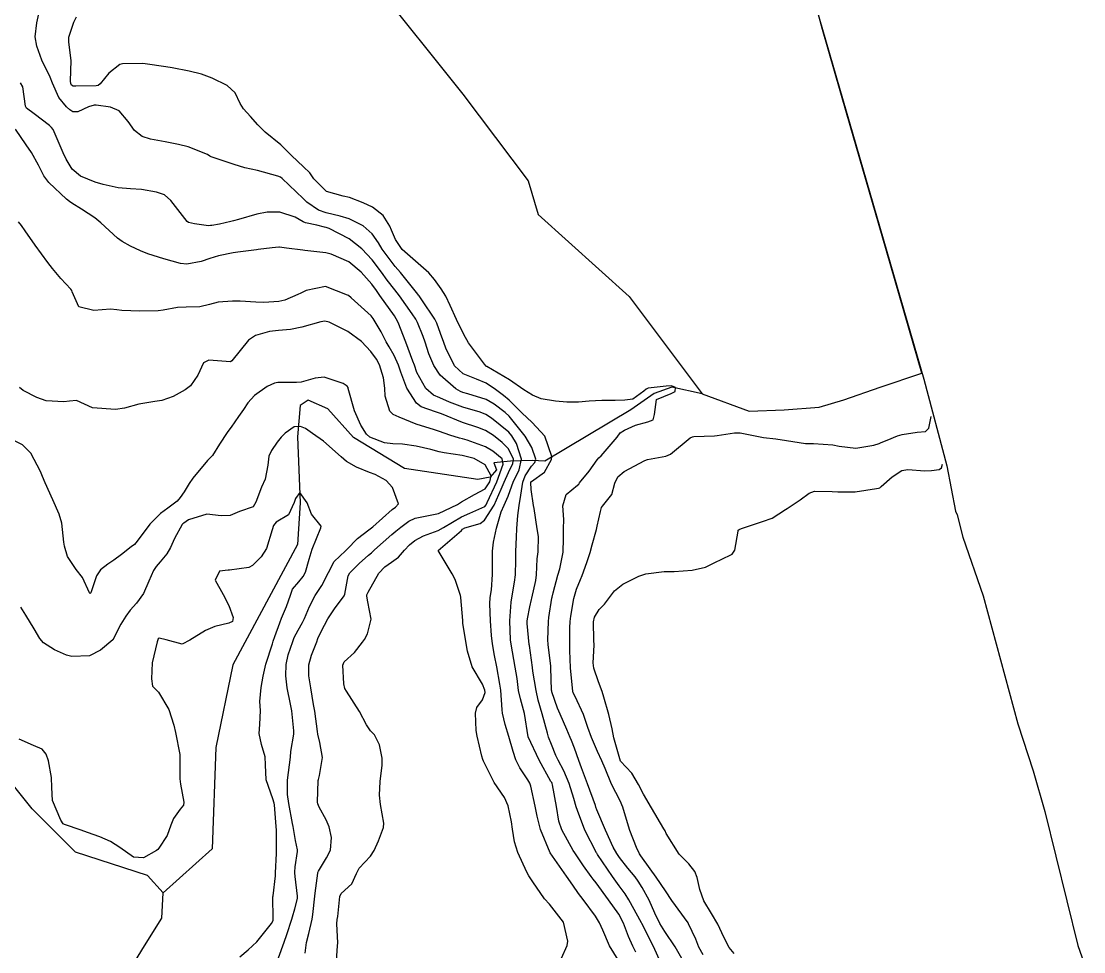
# Model space of a CAD drawing. Header units: metres. Extents: x 298520 to 308411, y 7433745 to 7450750.
# Drawn here: x 298948.1 to 299039.9, y 7450407.1 to 7450487.6 of the extents above; entities that cross this region are included whole.
import ezdxf

# ---------------------------------------------------------------- set-up
doc = ezdxf.new("R2010")
doc.units = ezdxf.units.M
doc.header["$LTSCALE"] = 10
for name, color, linetype in [('Area', 45, 'Continuous'), ('Curvas de Nivel 1m', 11, 'Continuous'), ('Curvas de Nivel 5m', 15, 'Continuous'), ('Hidrografia', 140, 'Continuous')]:
    doc.layers.add(name, color=color, linetype=linetype)

msp = doc.modelspace()

# ---------------------------------------------------------------- linework, layer by layer
at = {"layer": 'Area'}
msp.add_polyline3d([(299016.789, 7450488.854, 728.418), (299026.112, 7450456.645, 739.478), (299028.106, 7450449.14, 730.368), (299028.865, 7450445.237, 731.538), (299028.99, 7450444.919, 730.818), (299029.503, 7450442.991, 730.698), (299031.24, 7450437.912, 730.718), (299034.238, 7450426.858, 730.488), (299035.559, 7450422.769, 730.508), (299036.567, 7450419.268, 730.748), (299039.445, 7450407.695, 730.788), (299039.943, 7450406.211, 731.148)], dxfattribs=at)
at = {"layer": 'Curvas de Nivel 1m', "flags": 128}
for points, elevation in [([(299003.622, 7450405.673), (299002.774, 7450407.59), (299001.753, 7450409.569), (299001.743, 7450409.59), (299001.722, 7450409.632), (299000.646, 7450411.617), (299000.316, 7450412.15), (298999.795, 7450412.853), (298999.228, 7450413.636), (298997.929, 7450415.542), (298997.859, 7450415.65), (298997.824, 7450415.705), (298996.827, 7450417.66), (298996.197, 7450419.339), (298996.095, 7450419.668), (298995.884, 7450420.381), (298995.479, 7450421.676), (298995.015, 7450422.785), (298994.539, 7450423.691), (298994.338, 7450424.105), (298993.936, 7450425.053), (298993.703, 7450425.702), (298993.605, 7450426.046), (298993.15, 7450427.708), (298992.811, 7450428.885), (298992.622, 7450429.714), (298992.34, 7450431.395), (298992.298, 7450431.717), (298992.042, 7450433.63), (298992.028, 7450433.705), (298991.849, 7450435.512), (298991.838, 7450435.722), (298991.862, 7450435.926), (298992.081, 7450436.947), (298992.226, 7450437.584), (298992.256, 7450437.718), (298992.585, 7450439.238), (298992.642, 7450439.715), (298992.723, 7450441.118), (298992.803, 7450441.713), (298992.816, 7450443.05), (298992.715, 7450443.714), (298992.444, 7450445.453), (298992.405, 7450445.718), (298992.204, 7450447.094), (298992.166, 7450447.72), (298992.176, 7450447.758), (298992.214, 7450447.8), (298993.334, 7450448.597), (298993.96, 7450449.703), (298993.985, 7450449.953), (298993.376, 7450451.709), (298992.271, 7450452.895), (298991.396, 7450453.729), (298990.294, 7450454.814), (298989.79, 7450455.24), (298989.124, 7450455.758), (298988.311, 7450456.29), (298987.455, 7450456.639), (298986.323, 7450457.101), (298985.573, 7450457.798), (298984.827, 7450459.327), (298984.657, 7450459.807), (298984.361, 7450460.603), (298984.036, 7450461.481), (298983.867, 7450461.818), (298982.741, 7450463.491), (298982.515, 7450463.838), (298982.47, 7450463.905), (298982.404, 7450463.993), (298980.893, 7450465.855), (298980.431, 7450466.387), (298979.312, 7450467.877), (298978.994, 7450468.418), (298978.466, 7450469.214), (298977.679, 7450469.898), (298976.479, 7450470.499), (298975.68, 7450470.719), (298974.484, 7450471.007), (298973.809, 7450471.263), (298972.809, 7450471.955), (298972.497, 7450472.246), (298970.669, 7450473.979), (298970.524, 7450474.091), (298970.315, 7450474.192), (298968.53, 7450474.691), (298967.435, 7450474.919), (298966.534, 7450475.187), (298964.801, 7450475.787), (298964.541, 7450475.862), (298964.42, 7450475.93), (298964.217, 7450476.055), (298962.552, 7450476.717), (298961.708, 7450476.936), (298960.559, 7450477.169), (298959.291, 7450477.384), (298958.565, 7450477.609), (298957.902, 7450478.13), (298957.36, 7450478.917), (298956.59, 7450479.851), (298955.84, 7450480.158), (298954.595, 7450480.341), (298954.432, 7450480.334), (298953.951, 7450480.176), (298953.022, 7450479.752), (298952.589, 7450479.759), (298952.324, 7450479.928), (298952.046, 7450480.198), (298951.38, 7450480.987), (298950.825, 7450482.217), (298950.621, 7450482.76), (298949.902, 7450484.227), (298949.463, 7450485.424), (298949.326, 7450486.233), (298949.464, 7450487.449), (298949.644, 7450488.23)], 727), ([(299005.714, 7450405.702), (299004.64, 7450407.571), (299003.746, 7450408.88), (299003.304, 7450409.584), (299002.875, 7450410.48), (299002.384, 7450411.594), (299001.794, 7450412.704), (299001.448, 7450413.254), (299001.18, 7450413.609), (299000.555, 7450414.363), (298999.82, 7450415.3), (298999.596, 7450415.632), (298999.291, 7450416.175), (298998.603, 7450417.642), (298997.871, 7450419.423), (298997.791, 7450419.651), (298997.75, 7450419.776), (298997.07, 7450421.658), (298996.542, 7450423.038), (298996.312, 7450423.666), (298995.934, 7450424.728), (298995.681, 7450425.415), (298995.576, 7450425.676), (298995.27, 7450426.364), (298994.686, 7450427.689), (298994.482, 7450428.197), (298993.992, 7450429.603), (298993.967, 7450429.7), (298993.961, 7450429.733), (298993.904, 7450431.701), (298993.894, 7450431.831), (298993.655, 7450433.704), (298993.631, 7450434.12), (298993.693, 7450435.704), (298993.733, 7450436.039), (298993.989, 7450437.701), (298994.009, 7450437.785), (298994.097, 7450438.155), (298994.498, 7450439.694), (298994.657, 7450440.231), (298994.969, 7450441.687), (298994.976, 7450442.862), (298994.976, 7450443.688), (298995.005, 7450444.521), (298994.934, 7450445.689), (298995.208, 7450446.674), (298996.21, 7450447.485), (298996.307, 7450447.574), (298996.383, 7450447.668), (298997.201, 7450448.683), (298997.886, 7450449.653), (298998.044, 7450449.843), (298998.237, 7450450.018), (298999.625, 7450451.629), (298999.889, 7450451.995), (299000.262, 7450452.225), (299001.218, 7450452.661), (299002.273, 7450452.95), (299002.733, 7450453.139), (299002.862, 7450453.594), (299003.015, 7450454.874), (299004.301, 7450455.407), (299004.625, 7450455.575), (299004.662, 7450455.93), (299004.308, 7450456.073), (299003.856, 7450456.038), (299002.307, 7450455.85), (299002.124, 7450455.783), (299001.924, 7450455.604), (299000.991, 7450454.918), (299000.295, 7450454.822), (298999.463, 7450454.801), (298998.294, 7450454.784), (298997.207, 7450454.748), (298996.293, 7450454.664), (298995.269, 7450454.662), (298994.293, 7450454.751), (298993.057, 7450454.951), (298992.298, 7450455.247), (298991.564, 7450455.727), (298990.315, 7450456.572), (298988.372, 7450457.73), (298988.333, 7450457.748), (298988.306, 7450457.77), (298988.156, 7450457.951), (298986.788, 7450459.786), (298986.36, 7450460.494), (298985.726, 7450461.796), (298985.181, 7450463.012), (298984.812, 7450463.806), (298984.409, 7450464.444), (298983.847, 7450465.249), (298983.349, 7450465.826), (298982.435, 7450466.635), (298981.045, 7450467.854), (298980.461, 7450468.707), (298980.129, 7450469.524), (298979.984, 7450469.867), (298979.397, 7450470.792), (298978.489, 7450471.503), (298977.674, 7450471.898), (298976.5, 7450472.351), (298975.958, 7450472.458), (298974.507, 7450472.867), (298973.405, 7450473.947), (298973.057, 7450474.481), (298972.533, 7450474.989), (298971.473, 7450475.971), (298970.552, 7450476.891), (298969.207, 7450477.994), (298968.579, 7450478.614), (298967.939, 7450479.363), (298967.332, 7450480.019), (298967.047, 7450480.473), (298966.607, 7450481.396), (298965.921, 7450482.037), (298964.622, 7450482.657), (298963.691, 7450482.995), (298962.631, 7450483.277), (298961.184, 7450483.542), (298960.636, 7450483.633), (298958.849, 7450483.909), (298958.64, 7450483.923), (298956.88, 7450483.905), (298956.638, 7450483.83), (298955.699, 7450483.087), (298954.96, 7450482.167), (298954.763, 7450482.017), (298954.611, 7450481.993), (298952.833, 7450481.966), (298952.611, 7450481.979), (298952.484, 7450482.065), (298952.422, 7450482.193), (298952.395, 7450482.415), (298952.449, 7450484.193), (298952.248, 7450485.785), (298952.227, 7450486.197), (298952.676, 7450487.498), (298952.902, 7450487.967)], 728), ([(299001.236, 7450407.115), (299000.966, 7450407.612), (299000.591, 7450408.466), (299000.166, 7450409.624), (298999.764, 7450410.381), (298998.878, 7450411.639), (298997.797, 7450413.106), (298997.562, 7450413.415), (298997.384, 7450413.656), (298996.725, 7450414.579), (298995.952, 7450415.678), (298995.826, 7450415.884), (298994.839, 7450417.685), (298994.59, 7450418.419), (298994.371, 7450419.693), (298994.024, 7450421.575), (298993.993, 7450421.699), (298993.965, 7450421.76), (298993.905, 7450421.867), (298992.877, 7450423.71), (298991.943, 7450425.72), (298991.622, 7450427.725), (298991.257, 7450429.002), (298991.11, 7450429.733), (298990.971, 7450430.773), (298990.819, 7450431.738), (298990.704, 7450432.415), (298990.455, 7450433.744), (298990.407, 7450434.105), (298990.344, 7450435.737), (298990.459, 7450437.365), (298990.516, 7450437.736), (298990.759, 7450439.081), (298990.846, 7450439.733), (298990.867, 7450440.998), (298990.869, 7450441.733), (298990.911, 7450442.973), (298990.962, 7450443.732), (298991.039, 7450444.866), (298991.151, 7450445.73), (298991.308, 7450446.617), (298991.469, 7450447.727), (298991.662, 7450448.282), (298992.227, 7450449.122), (298992.507, 7450449.441), (298992.583, 7450449.716), (298992.243, 7450450.735), (298991.677, 7450451.726), (298990.278, 7450453.431), (298989.939, 7450453.745), (298989.001, 7450454.471), (298988.294, 7450454.883), (298986.711, 7450455.374), (298986.3, 7450455.487), (298986.079, 7450455.572), (298985.674, 7450455.796), (298984.321, 7450456.999), (298983.778, 7450457.818), (298983.358, 7450458.84), (298983.033, 7450459.83), (298982.852, 7450460.327), (298982.37, 7450461.53), (298982.215, 7450461.842), (298981.923, 7450462.301), (298980.819, 7450463.856), (298980.408, 7450464.378), (298979.753, 7450465.207), (298979.269, 7450465.877), (298978.439, 7450466.948), (298977.55, 7450467.899), (298976.461, 7450468.764), (298974.727, 7450469.671), (298974.471, 7450469.752), (298974.325, 7450469.786), (298973.668, 7450469.942), (298972.685, 7450470.167), (298972.476, 7450470.256), (298971.788, 7450470.659), (298970.484, 7450471.067), (298969.384, 7450471.091), (298968.482, 7450470.908), (298966.912, 7450470.458), (298966.476, 7450470.336), (298966.234, 7450470.273), (298965.258, 7450470.042), (298964.586, 7450469.934), (298964.472, 7450469.913), (298964.319, 7450469.9), (298963.09, 7450470.071), (298962.583, 7450470.187), (298962.475, 7450470.269), (298961.068, 7450472.094), (298960.5, 7450472.585), (298959.812, 7450472.798), (298958.507, 7450473.029), (298957.56, 7450473.081), (298956.508, 7450473.176), (298955.217, 7450473.459), (298954.515, 7450473.663), (298953.255, 7450474.183), (298952.529, 7450474.801), (298952.007, 7450475.667), (298951.747, 7450476.202), (298951.156, 7450477.619), (298950.893, 7450478.215), (298950.755, 7450478.398), (298950.576, 7450478.565), (298949.249, 7450479.571), (298948.591, 7450480.079), (298948.525, 7450480.174), (298948.507, 7450480.241), (298948.27, 7450481.905), (298948.051, 7450482.248)], 726), ([(298994.814, 7450406.597), (298995.305, 7450407.684), (298995.374, 7450408.046), (298994.975, 7450409.688), (298993.776, 7450411.262), (298993.349, 7450411.704), (298992.338, 7450413.174), (298991.986, 7450413.718), (298991.807, 7450414.024), (298991.034, 7450415.732), (298990.748, 7450416.642), (298990.578, 7450417.739), (298990.489, 7450418.371), (298990.211, 7450419.745), (298989.884, 7450420.469), (298989.001, 7450421.759), (298988.059, 7450423.631), (298988.008, 7450423.769), (298987.926, 7450424.062), (298987.531, 7450425.774), (298987.446, 7450426.279), (298987.378, 7450427.776), (298987.49, 7450428.262), (298987.984, 7450428.924), (298988.203, 7450429.555), (298988.196, 7450429.768), (298988.001, 7450430.278), (298987.084, 7450431.779), (298986.691, 7450433.129), (298986.583, 7450433.785), (298986.301, 7450435.547), (298986.275, 7450435.788), (298986.126, 7450437.757), (298986.12, 7450437.79), (298986.095, 7450437.949), (298985.62, 7450439.31), (298985.379, 7450439.801), (298984.143, 7450441.82), (298986.161, 7450443.572), (298986.266, 7450443.685), (298986.474, 7450443.787), (298987.772, 7450444.168), (298988.17, 7450444.461), (298988.999, 7450445.758), (298989.6, 7450447.145), (298989.849, 7450447.745), (298990.221, 7450448.565), (298990.619, 7450449.346), (298990.676, 7450449.736), (298990.242, 7450450.612), (298989.678, 7450451.179), (298988.93, 7450451.76), (298988.259, 7450452.191), (298987.582, 7450452.458), (298986.269, 7450452.888), (298984.458, 7450453.639), (298984.281, 7450453.707), (298983.927, 7450453.824), (298982.701, 7450454.247), (298982.29, 7450454.558), (298981.446, 7450455.849), (298980.926, 7450457.252), (298980.728, 7450457.856), (298980.341, 7450458.688), (298979.907, 7450459.425), (298979.654, 7450459.87), (298979.216, 7450460.732), (298978.553, 7450461.887), (298978.376, 7450462.111), (298976.625, 7450463.683), (298976.402, 7450463.865), (298976.334, 7450463.911), (298974.41, 7450464.641), (298972.757, 7450464.306), (298972.405, 7450464.136), (298972.282, 7450464.083), (298972.039, 7450463.964), (298970.895, 7450463.475), (298970.394, 7450463.365), (298969.105, 7450463.28), (298968.392, 7450463.292), (298967.038, 7450463.375), (298966.393, 7450463.372), (298965.139, 7450463.295), (298964.389, 7450463.108), (298963.567, 7450462.88), (298962.385, 7450462.872), (298961.625, 7450462.847), (298960.38, 7450462.596), (298959.947, 7450462.537), (298958.379, 7450462.51), (298956.816, 7450462.572), (298956.388, 7450462.631), (298955.852, 7450462.691), (298954.387, 7450462.586), (298953.095, 7450462.894), (298952.542, 7450464.198), (298952.501, 7450464.296), (298952.405, 7450464.422), (298951.553, 7450465.341), (298950.838, 7450466.214), (298950.431, 7450466.737), (298949.341, 7450468.231), (298948.465, 7450469.461), (298948.143, 7450469.919), (298947.905, 7450470.249)], 724), ([(298975.344, 7450405.916), (298975.459, 7450407.643), (298975.478, 7450407.914), (298975.396, 7450409.562), (298975.435, 7450409.915), (298975.476, 7450410.195), (298975.666, 7450411.912), (298975.786, 7450412.174), (298976.691, 7450413.004), (298977.09, 7450413.897), (298977.343, 7450414.361), (298977.818, 7450414.882), (298978.314, 7450415.396), (298978.618, 7450415.882), (298978.987, 7450416.733), (298979.444, 7450417.874), (298979.474, 7450418.256), (298979.177, 7450419.877), (298979.097, 7450420.666), (298979.155, 7450421.871), (298979.309, 7450423.261), (298979.308, 7450423.869), (298979.1, 7450425.038), (298978.646, 7450425.88), (298978.307, 7450426.236), (298977.962, 7450426.754), (298977.364, 7450427.896), (298976.236, 7450429.662), (298976.095, 7450429.909), (298975.999, 7450430.312), (298975.918, 7450431.912), (298976.026, 7450432.21), (298976.916, 7450433.02), (298977.629, 7450433.894), (298977.79, 7450434.148), (298978.05, 7450434.615), (298978.371, 7450435.885), (298978.085, 7450437.384), (298977.991, 7450437.891), (298978.002, 7450437.982), (298978.096, 7450438.234), (298979.038, 7450439.876), (298979.561, 7450440.429), (298980.127, 7450440.824), (298980.742, 7450441.246), (298981.233, 7450441.849), (298981.668, 7450442.324), (298982.152, 7450442.699), (298982.899, 7450443.089), (298984.16, 7450443.554), (298984.62, 7450443.813), (298986.172, 7450444.733), (298986.904, 7450445.054), (298988.182, 7450445.634), (298988.297, 7450445.768), (298988.397, 7450445.978), (298989.217, 7450447.755), (298989.77, 7450449.289), (298989.692, 7450449.748), (298988.891, 7450450.412), (298988.243, 7450450.802), (298986.67, 7450451.365), (298986.25, 7450451.469), (298985.987, 7450451.531), (298985.155, 7450451.806), (298984.257, 7450452.123), (298983.83, 7450452.254), (298982.267, 7450452.755), (298980.788, 7450453.342), (298980.279, 7450453.58), (298979.978, 7450453.865), (298979.586, 7450455.161), (298979.538, 7450455.871), (298979.436, 7450456.754), (298979.076, 7450457.879), (298978.821, 7450458.366), (298978.344, 7450459.041), (298977.542, 7450459.898), (298976.362, 7450460.773), (298974.736, 7450461.559), (298974.37, 7450461.643), (298974.025, 7450461.591), (298972.365, 7450461.136), (298971.384, 7450460.948), (298970.362, 7450460.849), (298969.587, 7450460.762), (298968.357, 7450460.417), (298967.773, 7450460.009), (298966.335, 7450458.215), (298966.217, 7450458.148), (298964.335, 7450458.281), (298963.882, 7450458.057), (298963.395, 7450456.985), (298962.759, 7450456.073), (298962.299, 7450455.723), (298961.253, 7450455.131), (298960.29, 7450454.811), (298959.677, 7450454.718), (298958.287, 7450454.482), (298957.041, 7450454.139), (298956.282, 7450454.032), (298954.283, 7450454.17), (298952.908, 7450454.81), (298952.288, 7450454.744), (298951.821, 7450454.671), (298950.288, 7450454.766), (298949.472, 7450455.047), (298948.297, 7450455.674), (298947.97, 7450455.915)], 723), ([(298972.662, 7450407.012), (298972.79, 7450407.949), (298972.976, 7450408.712), (298973.27, 7450409.945), (298973.339, 7450410.365), (298973.497, 7450411.943), (298973.522, 7450412.206), (298973.744, 7450413.941), (298973.754, 7450413.99), (298973.805, 7450414.095), (298974.505, 7450415.248), (298974.84, 7450415.925), (298974.951, 7450417.03), (298974.744, 7450417.927), (298974.473, 7450418.545), (298973.87, 7450419.637), (298973.751, 7450419.941), (298973.735, 7450420.081), (298973.786, 7450421.941), (298973.801, 7450422.044), (298973.907, 7450422.381), (298974.166, 7450423.936), (298973.942, 7450425.228), (298973.765, 7450425.942), (298973.728, 7450426.169), (298973.493, 7450427.945), (298973.396, 7450428.528), (298973.144, 7450429.948), (298972.97, 7450430.989), (298972.976, 7450431.95), (298973.211, 7450432.768), (298973.657, 7450433.944), (298973.771, 7450434.217), (298974.052, 7450434.828), (298974.633, 7450435.931), (298975.205, 7450436.794), (298976.035, 7450437.911), (298976.094, 7450438.058), (298976.392, 7450439.625), (298976.534, 7450439.906), (298977.316, 7450440.707), (298978.136, 7450441.429), (298978.385, 7450441.64), (298978.661, 7450441.882), (298980.156, 7450443.203), (298980.51, 7450443.506), (298980.921, 7450443.852), (298981.635, 7450444.378), (298982.171, 7450444.629), (298983.188, 7450444.815), (298984.175, 7450445.025), (298985.838, 7450445.795), (298986.186, 7450446.025), (298987.303, 7450446.672), (298988.204, 7450447.172), (298988.622, 7450447.764), (298988.737, 7450448.281), (298988.227, 7450449.227), (298987.261, 7450449.78), (298986.235, 7450450.03), (298984.686, 7450450.262), (298984.238, 7450450.358), (298983.511, 7450450.557), (298982.243, 7450450.848), (298981.072, 7450451.024), (298980.245, 7450451.056), (298979.508, 7450451.134), (298978.25, 7450451.616), (298977.961, 7450451.893), (298977.484, 7450452.678), (298976.934, 7450453.903), (298976.39, 7450455.821), (298976.368, 7450455.909), (298976.305, 7450456.038), (298975.956, 7450456.266), (298974.316, 7450456.811), (298973.539, 7450456.717), (298972.309, 7450456.391), (298971.916, 7450456.357), (298970.308, 7450456.352), (298970.002, 7450456.29), (298969.382, 7450455.994), (298968.295, 7450455.239), (298967.717, 7450454.587), (298967.326, 7450454.02), (298966.901, 7450453.4), (298966.268, 7450452.505), (298966.064, 7450452.233), (298965.921, 7450452.033), (298965.27, 7450451.017), (298964.647, 7450450.046), (298964.449, 7450449.83), (298964.228, 7450449.606), (298962.952, 7450448.069), (298962.645, 7450447.635), (298962.195, 7450446.911), (298961.872, 7450446.399), (298961.594, 7450446.086), (298960.795, 7450445.476), (298960.172, 7450445.026), (298959.248, 7450444.114), (298958.148, 7450442.634), (298957.918, 7450442.36), (298957.637, 7450442.135), (298956.799, 7450441.478), (298956.125, 7450440.986), (298955.621, 7450440.654), (298954.984, 7450440.161), (298954.63, 7450439.642), (298954.136, 7450438.17), (298954.123, 7450438.139), (298954.092, 7450438.103), (298954.052, 7450438.13), (298954.034, 7450438.171), (298953.424, 7450439.498), (298952.886, 7450440.188), (298952.13, 7450441.316), (298951.854, 7450442.203), (298951.809, 7450442.541), (298951.649, 7450444.205), (298951.405, 7450444.973), (298950.852, 7450446.213), (298950.205, 7450447.688), (298949.965, 7450448.222), (298949.779, 7450448.663), (298948.949, 7450450.233), (298948.244, 7450450.957), (298946.822, 7450451.694)], 722), ([(299007.048, 7450406.862), (299006.681, 7450407.546), (299006.415, 7450408.225), (299005.792, 7450409.559), (299005.754, 7450409.627), (299004.358, 7450411.574), (299003.791, 7450412.402), (299003.006, 7450413.588), (299001.819, 7450415.234), (299001.658, 7450415.439), (299001.546, 7450415.604), (299001.283, 7450416.156), (299000.72, 7450417.617), (299000.515, 7450418.275), (299000.127, 7450419.626), (298999.881, 7450420.193), (298999.144, 7450421.638), (298998.588, 7450422.972), (298998.301, 7450423.646), (298997.931, 7450424.463), (298997.409, 7450425.655), (298997.101, 7450426.514), (298996.709, 7450427.663), (298995.988, 7450429.195), (298995.834, 7450429.515), (298995.789, 7450429.673), (298995.754, 7450429.916), (298995.592, 7450431.676), (298995.542, 7450433.181), (298995.533, 7450433.678), (298995.526, 7450435.146), (298995.555, 7450435.678), (298995.608, 7450436.139), (298995.869, 7450437.673), (298996.101, 7450438.487), (298996.455, 7450439.321), (298996.596, 7450439.665), (298997.002, 7450440.784), (298997.302, 7450441.658), (298997.473, 7450442.327), (298997.826, 7450443.653), (298997.896, 7450443.922), (298998.178, 7450445.188), (298998.283, 7450445.548), (298998.366, 7450445.648), (298999.16, 7450446.679), (298999.415, 7450447.638), (298999.669, 7450448.185), (299000.223, 7450448.65), (299002.006, 7450449.603), (299002.234, 7450449.698), (299003.84, 7450449.981), (299004.239, 7450450.16), (299005.939, 7450451.555), (299006.143, 7450451.663), (299006.255, 7450451.683), (299008.037, 7450451.751), (299008.257, 7450451.777), (299009.768, 7450452.007), (299010.26, 7450451.987), (299012.116, 7450451.621), (299012.255, 7450451.602), (299013.329, 7450451.469), (299014.252, 7450451.341), (299015.886, 7450451.072), (299016.249, 7450451.074), (299016.592, 7450451.085), (299018.248, 7450450.96), (299018.796, 7450450.856), (299020.246, 7450450.665), (299021.805, 7450450.924), (299022.25, 7450451.086), (299022.448, 7450451.161), (299022.962, 7450451.353), (299023.859, 7450451.744), (299024.261, 7450451.869), (299025.537, 7450452.054), (299026.265, 7450452.118), (299026.57, 7450452.419), (299026.753, 7450453.42)], 729), ([(298970.345, 7450406.607), (298970.835, 7450407.969), (298971.081, 7450408.625), (298971.524, 7450409.962), (298971.572, 7450410.145), (298971.766, 7450410.839), (298971.999, 7450411.739), (298972.012, 7450411.958), (298971.8, 7450413.643), (298971.756, 7450413.96), (298971.757, 7450414.007), (298971.811, 7450414.494), (298971.994, 7450415.795), (298971.998, 7450415.958), (298971.841, 7450416.76), (298971.63, 7450417.962), (298971.58, 7450418.238), (298971.237, 7450419.966), (298971.129, 7450420.723), (298971.149, 7450421.968), (298971.232, 7450422.645), (298971.381, 7450423.965), (298971.435, 7450424.46), (298971.681, 7450425.963), (298971.691, 7450426.228), (298971.508, 7450427.965), (298971.393, 7450428.552), (298971.105, 7450429.969), (298970.998, 7450430.98), (298971.012, 7450431.97), (298971.193, 7450432.807), (298971.583, 7450433.965), (298971.712, 7450434.298), (298972.053, 7450434.942), (298972.421, 7450435.594), (298972.591, 7450435.955), (298973.036, 7450436.993), (298973.517, 7450437.946), (298973.743, 7450438.297), (298974.102, 7450438.807), (298974.678, 7450439.932), (298975.165, 7450440.882), (298976.141, 7450441.804), (298976.199, 7450441.853), (298976.256, 7450441.909), (298977.176, 7450442.877), (298978.16, 7450443.613), (298978.515, 7450443.885), (298980.178, 7450445.377), (298980.463, 7450445.574), (298980.715, 7450445.855), (298980.204, 7450447.286), (298979.672, 7450447.868), (298978.721, 7450448.385), (298978.22, 7450448.574), (298977.099, 7450449.027), (298976.229, 7450449.522), (298975.775, 7450449.915), (298974.253, 7450451.275), (298973.303, 7450451.944), (298972.678, 7450452.365), (298972.269, 7450452.563), (298971.703, 7450452.531), (298970.936, 7450451.973), (298970.602, 7450451.632), (298970.251, 7450451.198), (298969.752, 7450450.476), (298969.527, 7450449.991), (298969.436, 7450449.202), (298969.196, 7450447.995), (298968.89, 7450447.312), (298968.413, 7450446.007), (298968.179, 7450445.591), (298967, 7450445.196), (298966.171, 7450444.863), (298965.397, 7450444.812), (298964.172, 7450444.958), (298962.587, 7450444.494), (298962.164, 7450444.196), (298962.099, 7450444.146), (298962.032, 7450444.081), (298961.382, 7450442.856), (298961.014, 7450442.091), (298960.701, 7450441.528), (298960.124, 7450440.862), (298959.774, 7450440.449), (298959.563, 7450440.108), (298959.154, 7450439.165), (298958.688, 7450438.121), (298958.084, 7450437.267), (298957.553, 7450436.66), (298957.157, 7450436.139), (298956.746, 7450435.459), (298956.082, 7450434.15), (298956.068, 7450434.125), (298956.042, 7450434.093), (298954.97, 7450433.225), (298954.029, 7450432.735), (298952.494, 7450432.659), (298952.029, 7450432.789), (298951.01, 7450433.233), (298950.039, 7450433.84), (298949.725, 7450434.223), (298949.24, 7450435.044), (298948.526, 7450436.235), (298948.08, 7450436.94)], 721)]:
    msp.add_lwpolyline(points, dxfattribs=dict(at, elevation=elevation))
at = {"layer": 'Curvas de Nivel 5m', "flags": 128}
for points, elevation in [([(298999.721, 7450406.435), (298998.97, 7450407.638), (298998.372, 7450409.019), (298998.102, 7450409.647), (298997.761, 7450410.209), (298996.674, 7450411.667), (298996.294, 7450412.179), (298995.795, 7450412.9), (298995.245, 7450413.686), (298993.833, 7450415.7), (298992.999, 7450417.709), (298992.702, 7450418.875), (298992.551, 7450419.713), (298992.157, 7450421.46), (298992.07, 7450421.718), (298991.906, 7450422.015), (298991.217, 7450423.032), (298990.881, 7450423.736), (298990.628, 7450424.438), (298990.249, 7450425.745), (298989.958, 7450426.778), (298989.712, 7450427.753), (298989.683, 7450428.046), (298989.567, 7450429.754), (298989.484, 7450430.271), (298989.218, 7450431.758), (298989.032, 7450432.761), (298988.851, 7450433.762), (298988.77, 7450434.479), (298988.692, 7450435.761), (298988.626, 7450437.22), (298988.657, 7450437.762), (298988.757, 7450438.417), (298988.864, 7450439.759), (298988.848, 7450441.043), (298988.843, 7450441.759), (298988.942, 7450442.549), (298989.186, 7450443.755), (298989.6, 7450445.172), (298989.847, 7450445.745), (298990.195, 7450446.528), (298990.523, 7450447.423), (298990.635, 7450447.736), (298991.143, 7450448.812), (298991.343, 7450449.729), (298990.914, 7450451.066), (298990.535, 7450451.737), (298990.258, 7450452.065), (298988.767, 7450453.272), (298988.28, 7450453.583), (298987.783, 7450453.775), (298986.287, 7450454.214), (298985.148, 7450454.664), (298984.295, 7450455.017), (298983.752, 7450455.272), (298983.088, 7450455.828), (298982.324, 7450457.229), (298982.101, 7450457.842), (298981.969, 7450458.211), (298981.349, 7450459.85), (298980.687, 7450461.539), (298980.536, 7450461.858), (298980.377, 7450462.118), (298979.124, 7450463.879), (298978.826, 7450464.303), (298978.413, 7450464.854), (298977.511, 7450465.899), (298976.436, 7450466.785), (298974.917, 7450467.454), (298974.447, 7450467.559), (298972.633, 7450467.774), (298972.45, 7450467.788), (298971.053, 7450467.974), (298970.454, 7450468.053), (298970.382, 7450468.052), (298969.809, 7450467.986), (298968.604, 7450467.845), (298968.45, 7450467.831), (298966.845, 7450467.625), (298966.446, 7450467.564), (298965.171, 7450467.314), (298964.438, 7450467.073), (298963.69, 7450466.805), (298962.43, 7450466.584), (298961.88, 7450466.637), (298960.437, 7450467.046), (298959.074, 7450467.483), (298958.447, 7450467.727), (298957.573, 7450468.133), (298956.844, 7450468.531), (298956.46, 7450468.819), (298955.013, 7450470.165), (298954.477, 7450470.585), (298953.325, 7450471.341), (298952.49, 7450471.858), (298952.287, 7450471.989), (298952.028, 7450472.197), (298950.514, 7450473.634), (298950.082, 7450474.224), (298949.621, 7450475.14), (298949.02, 7450476.235), (298948.553, 7450476.89), (298947.634, 7450478.254)], 725), ([(299009.728, 7450407.002), (299009.311, 7450407.514), (299008.848, 7450408.412), (299008.322, 7450409.524), (299007.767, 7450410.436), (299007.126, 7450411.54), (299006.766, 7450412.519), (299006.528, 7450413.549), (299006.326, 7450414.071), (299005.815, 7450414.739), (299004.986, 7450415.568), (299003.85, 7450417.354), (299003.759, 7450417.581), (299003.669, 7450417.768), (299002.593, 7450419.593), (299001.89, 7450420.764), (299001.461, 7450421.607), (299000.885, 7450422.588), (298999.923, 7450423.63), (298999.349, 7450425.636), (298999.187, 7450426.405), (298998.914, 7450427.641), (298998.48, 7450429.153), (298998.327, 7450429.647), (298998.005, 7450430.464), (298997.609, 7450431.654), (298997.561, 7450432.122), (298997.622, 7450433.654), (298997.617, 7450434.084), (298997.582, 7450435.655), (298997.659, 7450436.064), (298998.079, 7450436.724), (298998.538, 7450437.194), (298998.863, 7450437.642), (298999.383, 7450438.354), (299000.106, 7450438.928), (299001.484, 7450439.609), (299002.115, 7450439.814), (299003.682, 7450440.02), (299004.117, 7450440.012), (299004.555, 7450440.011), (299006.119, 7450440.129), (299007.264, 7450440.396), (299008.126, 7450440.814), (299008.606, 7450441.047), (299009.565, 7450441.516), (299009.78, 7450441.872), (299010.069, 7450443.511), (299010.09, 7450443.584), (299010.164, 7450443.647), (299010.381, 7450443.723), (299012.171, 7450444.332), (299013.011, 7450444.635), (299014.182, 7450445.373), (299014.304, 7450445.458), (299015.434, 7450446.201), (299016.203, 7450446.787), (299016.686, 7450446.945), (299018.206, 7450446.938), (299018.705, 7450446.906), (299020.198, 7450446.898), (299022.021, 7450447.182), (299022.201, 7450447.212), (299022.309, 7450447.252), (299022.428, 7450447.358), (299023.375, 7450448.189), (299024.224, 7450448.749), (299024.73, 7450448.83), (299026.224, 7450448.702), (299026.793, 7450448.743), (299027.451, 7450448.843), (299027.663, 7450448.987), (299027.733, 7450449.28)], 730), ([(298967.023, 7450406.714), (298967.726, 7450407.31), (298968.472, 7450407.999), (298969.749, 7450409.574), (298969.885, 7450409.846), (298969.907, 7450409.978), (298969.881, 7450411.879), (298969.886, 7450411.979), (298970.087, 7450413.691), (298970.101, 7450413.977), (298970.173, 7450415.631), (298970.187, 7450415.976), (298970.179, 7450417.647), (298970.161, 7450417.977), (298970.021, 7450419.828), (298969.997, 7450419.979), (298969.878, 7450420.35), (298969.289, 7450421.989), (298969.23, 7450423.304), (298969.193, 7450423.991), (298968.887, 7450425.048), (298968.699, 7450425.999), (298968.737, 7450426.774), (298968.801, 7450427.998), (298968.749, 7450428.767), (298968.867, 7450429.997), (298969.046, 7450430.956), (298969.265, 7450431.991), (298969.826, 7450433.769), (298969.904, 7450433.982), (298970.047, 7450434.381), (298970.468, 7450435.567), (298970.629, 7450435.974), (298971.06, 7450436.988), (298971.383, 7450437.967), (298971.58, 7450438.483), (298972.105, 7450439.126), (298972.486, 7450439.579), (298972.686, 7450439.954), (298973.008, 7450441.073), (298973.274, 7450441.943), (298974.023, 7450443.793), (298974.041, 7450443.932), (298973.209, 7450444.98), (298972.843, 7450445.95), (298972.196, 7450446.829), (298971.835, 7450446.317), (298971.717, 7450445.965), (298971.232, 7450444.91), (298970.166, 7450444.27), (298969.937, 7450443.983), (298969.799, 7450443.625), (298969.32, 7450441.992), (298968.858, 7450441.273), (298968.121, 7450440.523), (298967.781, 7450440.35), (298966.114, 7450440.135), (298966.017, 7450440.128), (298965.268, 7450440.038), (298964.883, 7450439.264), (298965.563, 7450438.035), (298966.078, 7450437.068), (298966.443, 7450436.026), (298966.385, 7450435.701), (298966.058, 7450435.557), (298964.843, 7450435.254), (298964.051, 7450434.908), (298962.689, 7450434.07), (298962.04, 7450433.744), (298960.655, 7450434.094), (298960.045, 7450434.24), (298959.966, 7450434.179), (298959.927, 7450434.102), (298959.866, 7450433.927), (298959.451, 7450432.109), (298959.372, 7450430.74), (298959.481, 7450430.108), (298959.728, 7450429.841), (298959.988, 7450429.582), (298960.89, 7450428.091), (298961.313, 7450426.733), (298961.46, 7450426.085), (298961.825, 7450424.181), (298961.834, 7450424.081), (298961.823, 7450422.161), (298961.826, 7450422.081), (298961.896, 7450421.626), (298962.192, 7450420.077), (298962.135, 7450419.812), (298961.867, 7450419.469), (298961.289, 7450418.655), (298961.045, 7450418.088), (298960.734, 7450417.201), (298960.031, 7450416.098), (298959.939, 7450415.992), (298959.83, 7450415.897), (298958.68, 7450415.257), (298957.821, 7450415.316), (298956.635, 7450416.142), (298955.838, 7450416.684), (298954.928, 7450417.073), (298953.846, 7450417.456), (298953.308, 7450417.639), (298951.852, 7450418.142), (298951.762, 7450418.201), (298951.538, 7450418.521), (298950.828, 7450420.21), (298950.763, 7450421.338), (298950.75, 7450422.212), (298950.488, 7450423.643), (298950.275, 7450424.216), (298949.929, 7450424.651), (298949.19, 7450424.975), (298947.942, 7450425.524)], 720)]:
    msp.add_lwpolyline(points, dxfattribs=dict(at, elevation=elevation))
at = {"layer": 'Hidrografia', "elevation": 731.767}
for points in [[(298978.54, 7450490.984), (298986.277, 7450481.269), (298991.932, 7450473.779), (298992.802, 7450470.885), (299000.657, 7450463.782), (299006.982, 7450455.369), (299011.039, 7450453.864), (299014.052, 7450453.98), (299017.067, 7450454.212), (299019.211, 7450454.848), (299022.34, 7450455.948), (299025.959, 7450457.171), (299022.527, 7450469.03), (299019.445, 7450479.679), (299017.367, 7450486.856), (299014.899, 7450496.053)], [(299006.982, 7450455.369), (299004.355, 7450455.946), (299002.808, 7450455.407), (299000.792, 7450454.004), (298993.374, 7450449.542), (298992.284, 7450449.614), (298990.392, 7450449.542), (298988.974, 7450449.396), (298989.193, 7450448.815), (298988.647, 7450448.162), (298987.593, 7450447.98), (298981.247, 7450448.912), (298976.826, 7450451.584), (298974.616, 7450454.082), (298972.929, 7450454.837), (298972.231, 7450454.373), (298971.998, 7450451.642), (298972.231, 7450445.949), (298971.998, 7450442.347), (298966.42, 7450431.939), (298964.932, 7450424.803), (298964.634, 7450416.032), (298960.383, 7450412.248)]]:
    msp.add_lwpolyline(points, dxfattribs=at)
at = {"layer": 'Hidrografia'}
msp.add_lwpolyline([(298955.708, 7450402.615), (298958.791, 7450407.645), (298960.281, 7450410.048), (298960.383, 7450412.248), (298959.034, 7450413.74), (298952.822, 7450415.753), (298949.063, 7450419.507), (298945.79, 7450423.554)], dxfattribs=at)

doc.saveas('drawing.dxf')
